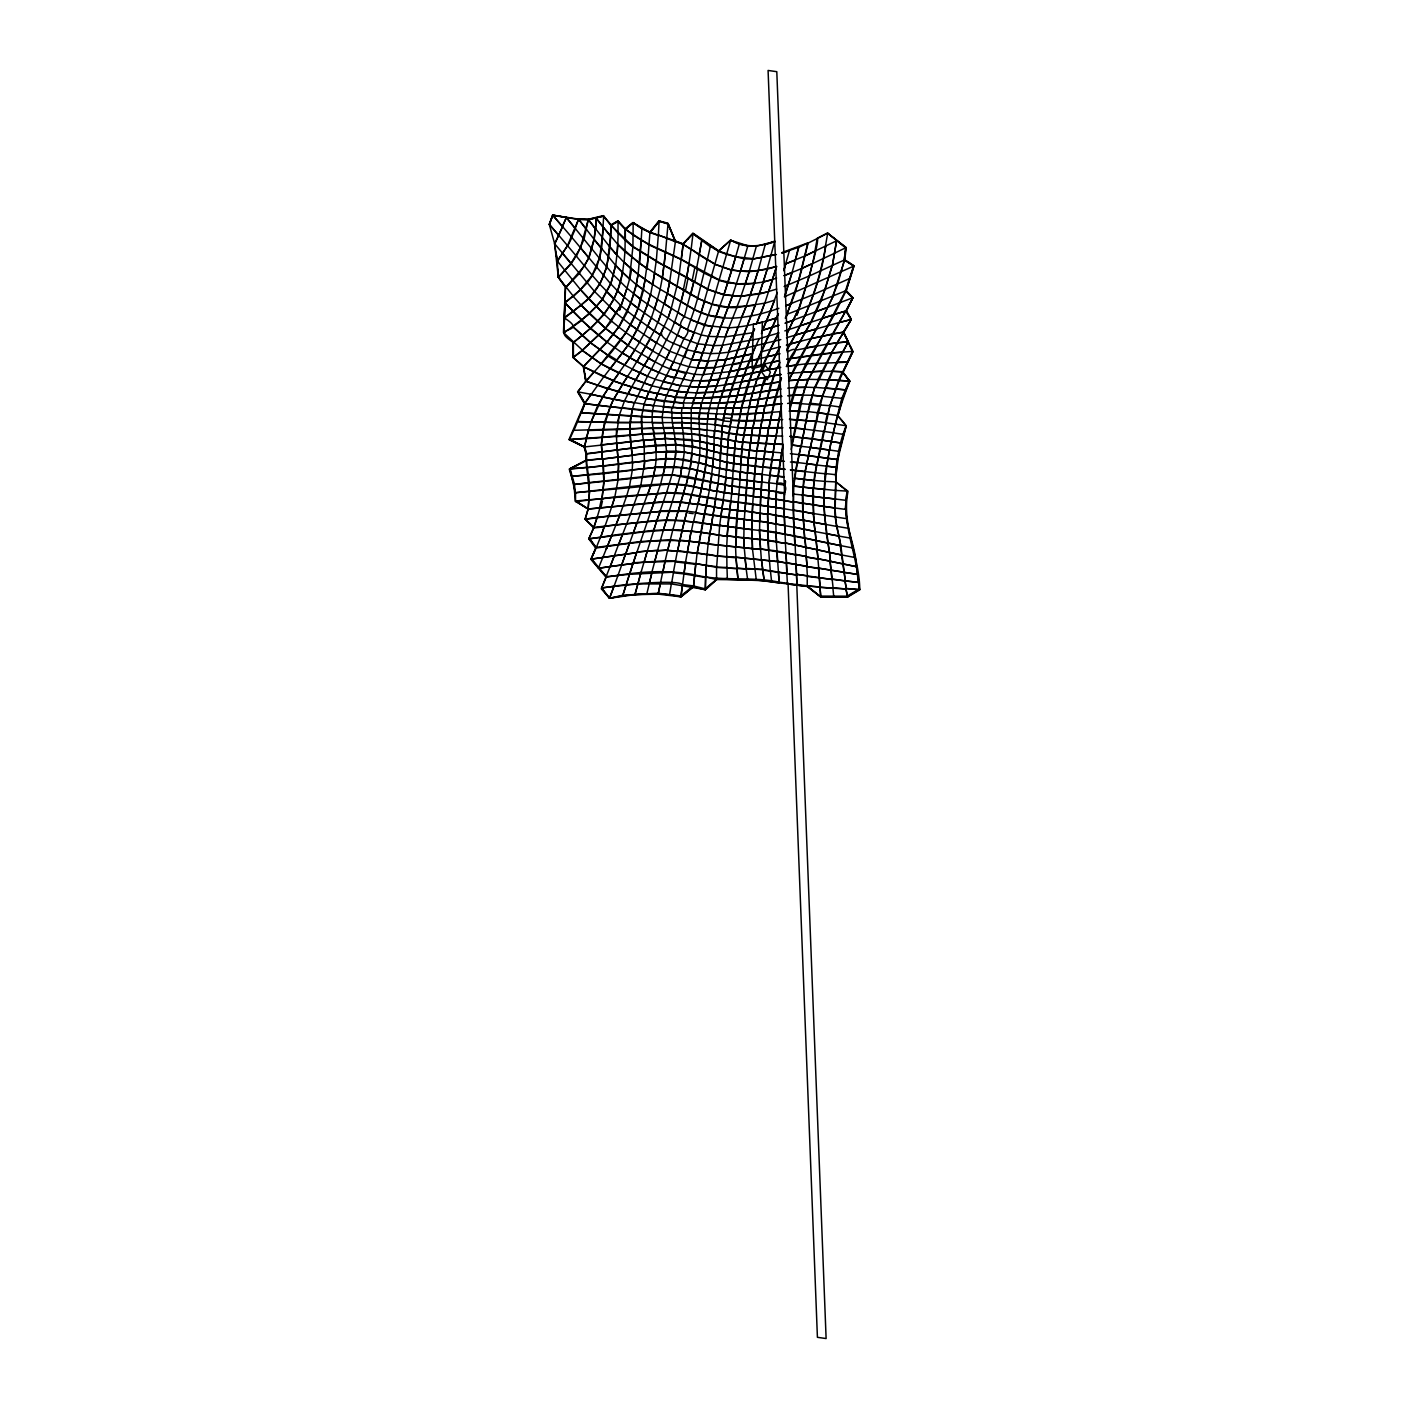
<?xml version="1.0" encoding="UTF-8"?>
<svg xmlns="http://www.w3.org/2000/svg" width="1409" height="1409" viewBox="0 0 1409 1409"><rect width="100%" height="100%" fill="white"/><g stroke="black" fill="none" stroke-linecap="round" stroke-linejoin="round"><path stroke-width="1.5" d="M781.449 405.633L773.189 452.183L756.844 450.757L757.936 443.113L782.911 444.293L776.623 483.71C789.269 479.148 788.371 499.649 776.183 491.442L775.919 507.416L745.555 503.577L746.03 495.263L753.304 496.091L724.367 492.815L725.071 484.819L717.938 483.446L716.952 491.494L717.974 483.234L688.226 476.665L671.934 474.851L653.653 475.502L589.314 482.565L589.226 491.301L586.003 460.532L586.567 453.628L655.942 445.174L675.774 444.469L692.506 446.23L720.105 452.941L720.298 460.954L722.324 425.677L720.369 453.029L748.338 457.696L747.351 472.719L754.907 473.882L755.471 466.326L740.782 464.723L742.719 442.373L747.88 414.457L732.345 414.563L733.349 408.117L729.968 426.892L714.927 424.954L715.455 419.037L641.518 416.817L581.565 412.784L584.911 403.414L578.13 391.72L584.911 403.414L577.479 421.767L590.952 422.189L597.786 405.387L607.966 388.637L646.291 398.289L617.917 391.702L585.845 381.223C607.614 356.618 632.236 332.277 640.936 299.465L627.023 288.193C606.98 345.751 633.962 272.782 631.126 268.872L623.94 262.092L638.277 274.667L652.86 284.706L656.189 261.211L632.905 246.857L633.187 222.64C650.236 236.219 673.96 236.8 691.114 249.499L692.999 233.718L718.713 251.084L735.727 256.808L723.839 294.921L708.287 289.69L686.623 277.732L689.036 263.589C665.277 249.728 636.34 243.158 618.04 221.195L610.854 225.317C610.643 251.013 608.23 279.757 588.381 298.514L580.473 289.655L592.203 275.283L599.371 258.27L596.659 267.428L592.185 275.283L599.899 284.195L606.768 267.182L610.625 236.448L603.334 227.272L617.811 244.426L617.036 255.24L609.815 246.874L617.019 255.276L617.653 244.109L639.51 263.413L662.3 277.96L665.541 251.929L664.079 265.649L686.623 277.696L689.019 263.589L719.911 280.215L736.608 283.808L754.308 283.368L758.201 270.598L776.588 266.495L764.823 303.146L736.643 307.62L741.187 296.137L759.416 293.97L767.306 268.908L763.185 282.064L772.784 279.352L768.557 291.874L740.905 296.348L723.856 294.921L731.993 269.859L740.535 271.233L758.218 270.598L749.887 295.767L754.326 283.332L745.097 284.319L749.324 271.409L745.026 284.424L727.872 282.857L719.752 280.532L704.13 273.135L681.357 259.573L649.338 245.078L625.349 229.385L633.169 222.657L641.888 228.769L649.989 232.467L659.077 221.195L668.06 223.696L675.404 241.767L658.338 234.951L656.259 261.634L664.115 265.632L632.8 246.381L610.854 225.264L610.643 236.448M575.506 492.181L575.541 501.516L602.013 498.68L603.827 481.508L602.629 458.7L586.338 460.179L570.046 468.669L574.379 483.974L575.348 492.727L640.866 485.365L669.451 483.551L685.972 484.89L716.952 491.512L685.989 485.383L669.398 484.044L575.295 492.727L569.87 469.162L586.091 460.532L602.682 458.682L603.175 466.185L666.175 458.436L683.594 459.299L698.864 462.892L675.175 458.911L675.809 451.197C690.797 451.338 768.715 474.234 699.604 454.948M675.193 438.41L675.721 444.821L674.242 432.81L642.469 434.465L641.694 428.6L691.15 428.054L691.766 433.99L654.04 433.215L569.447 439.555L573.762 430.309L641.888 428.283L644.107 446.759L675.739 444.821L699.991 448.115L699.551 434.624L691.696 433.655L692.541 446.6L692.206 439.696L665.576 438.463L643.385 440.471L665.594 438.428L699.956 441.299L699.551 434.624L707.071 436.103L683.312 433.039L684.316 452.271L656.259 452.183L602.365 459.052L601.467 444.821L616.772 443.148L618.463 464.406L618.04 479.941L574.168 484.485L589.314 482.565L587.324 467.383L570.046 468.669M618.146 233.225L617.776 244.514L624.962 251.683L624.064 262.444L616.895 254.888L615.715 265.473L610.802 283.913L615.539 265.156L622.408 272.307C618.463 302.459 596.518 325.25 573.058 342.493L573.146 357.463L582.657 350.383L563.459 332.489L565.379 286.996L558.175 276.974L557.312 260.912L567.51 245.642L578.571 219.188L588.293 219.452L603.686 216.07L601.625 248.865L593.999 239.195L588.715 257.777L584.4 265.914L565.89 287.348L579.275 273.54L588.944 258.058L594.211 239.512L595.391 228.91L593.999 239.195L615.733 265.544L629.471 279.052L632.905 246.857L625.367 240.516L625.297 228.927L624.997 251.63L647.171 268.943L649.954 232.098L658.919 220.861L667.954 223.221L675.387 240.974L683.101 243.792L692.911 233.066L718.678 250.872L730.602 240.006C744.199 247.843 760.613 247.227 774.703 241.062M778.472 313.767L752.124 373.367L741.539 408.152L681.991 408.258L643.895 404.665L648.809 391.984L622.725 384.093L613.672 399.275L602.418 396.986L619.185 372.892L627.621 376.555L622.531 384.199L613.232 380.835L607.649 388.814L585.845 381.223L583.678 366.534L573.146 357.463L582.234 350.365M835.836 490.438L847.161 491.107C841.067 524.307 858.134 555.851 859.05 588.997L846.985 596.218L820.285 596.113L820.831 596.958L819.915 586.901L807.181 585.95L833.195 588.258L820.197 587.43L818.559 568.197L820.725 596.835L807.463 586.531L797.018 585.193L796.561 584.4L806.987 585.739L820.831 596.958L847.602 597.081L859.701 589.825L858.38 582.41L845.33 580.984L840.856 545.688L816.251 540.757L815.265 531.633L793.778 527.001L794.852 544.948L842.3 555.146L785.412 542.958L786.557 563.036L785.782 552.627L776.782 551.025L777.451 561.081L786.557 563.124L787.085 573.445L796.631 574.995L762.815 570.081L761.353 559.109L764.224 580.737L779.212 582.886L778.807 582.093C751.015 576.193 722.271 581.67 694.672 574.837C665.277 568.919 634.649 572.177 606.117 577.267L590.882 559.32L595.813 548.031L588.768 538.89L593.594 527.864M616.737 443.201L616.526 436.42L585.933 438.745L588.592 430.256L584.471 446.9L586.338 453.997L631.514 448.15L632.06 455.318L630.809 441.493L601.132 445.156L604.373 422.559L610.22 406.743L671.987 412.573L671.934 417.786L715.596 419.336L717.463 408.399L749.324 407.571L782.206 403.837M572.829 342.334L572.811 357.305L583.308 366.622L613.514 380.659L603.827 376.731L584.647 403.643L652.402 411.675L653.582 405.774L613.655 399.293L622.796 384.023L613.232 380.817L629.77 357.604L644.089 365.671L648.545 358.309L635.547 380.025L651.751 385.819L677.747 391.526L675.51 397.268L640.091 389.8L622.549 384.146L627.34 376.714L651.909 385.643L646.044 398.465L683.136 402.992L718.995 403.185L737.523 350.612L755.277 305.383L728.189 307.232L713.799 345.645L697.825 343.778L701.171 334.902L687.363 329.812L674.506 322.185L680.899 326.166L677.342 335.201L670.878 331.15L651.31 369.317L666.527 375.534L663.199 381.892L673.432 362.025L666.175 358.767L677.342 335.131L683.929 338.636L677.342 335.201M790.343 469.849L795.609 470.465L793.514 485.841L793.672 518.688L784.249 516.557L784.373 492.586L784.214 516.539L803.694 520.573L793.32 518.406L795.24 545.353L785.218 542.923M726.797 545.864L708.128 544.033L760.49 549.404L759.469 529.925L775.936 532.197L776.535 541.919L775.866 532.338L804.715 537.868L805.789 547.52L805.015 538.414L785.042 534.328L784.426 517.033L767.588 513.809L767.711 522.721L775.972 523.989L775.672 515.06L767.588 513.809L768.68 550.303L767.817 540.211L776.341 541.479L777.75 561.663L806.811 566.171L807.392 576.492L858.345 582.34L856.496 566.7L830.148 561.31L832.226 579.575L796.472 574.273L807.234 575.823L807.234 585.897M633.187 222.64L625.367 229.262L618.04 221.195L618.023 233.225L603.686 216.088L588.486 219.786L578.747 219.522L552.751 215.225L578.676 219.135L588.275 219.293L603.299 215.63L610.608 225.105L617.776 220.931L625.085 228.892L632.94 222.569L650.042 232.555M671.6 583.256L673.537 572.195L629.488 574.326L633.099 562.807L665.207 560.764L662.776 572.283L665.171 560.764L675.334 561.24L685.69 562.226L683.981 573.903L673.291 572.794L675.439 561.328L644.036 562.314L647.224 551.007L667.637 550.091L657.527 550.937L654.709 561.61L657.616 550.267L636.745 552.046L647.33 550.954L644.089 562.279L633.099 563.424L629.576 574.308L606.275 576.668L591.287 558.51L596.183 547.344L589.173 538.238L596.06 548.048C633.134 542.712 670.931 536.459 708.181 544.068L716.952 491.477M784.725 525.557L785.042 534.328L759.61 530.312L759.698 521.224L775.972 523.989L775.584 515.148L784.32 516.663L784.654 525.504L775.901 524.025L794.148 527.301L793.144 509.917L802.866 511.573L804.257 529.379L793.848 527.001M630.985 268.538L638.118 274.279L636.269 284.495L650.571 294.921L654.639 273.24C680.97 286.52 705.381 309.751 736.889 307.461L725.124 336.962L728.576 327.892L737.858 327.082L716.476 386.154L698.512 387.14L691.326 408.469L681.991 407.994L681.428 413.101L652.526 411.428L652.032 417.223L662.23 417.258L662.582 422.682L652.244 422.753L652.138 416.976L581.635 412.802M787.226 583.942L807.04 586.338L820.478 596.747L847.461 596.712L859.737 589.455C859.508 556.097 841.155 524.571 848.059 491.283L835.678 481.966L835.061 516.944L840.838 545.688L838.954 536.089L826.378 533.641L829.425 552.504L824.529 515.412L823.966 497.817L802.355 495.017L802.76 511.714L813.592 513.739L802.866 511.573L803.324 520.15L814.015 522.14L818.065 559.232L806.406 556.978L817.889 558.792L818.788 568.602L807.075 566.647L806.195 556.449L795.574 554.283L796.966 585.105L756.703 580.032L716.547 579.539L705.522 576.933L705.345 589.649L716.617 579.398L705.134 588.821L693.334 585.897L680.846 595.954L658.091 593.242L634.983 594.704L658.179 594.122L680.987 596.835L693.404 586.743L705.293 589.878L716.547 579.539L716.547 566.665L706.12 565.273L705.31 589.578L671.441 583.925L637.872 583.925L634.878 594.598L609.604 598.279L601.308 588.856L610.115 566.471M706.103 565.344L695.87 563.653L716.653 567.351L736.907 568.567L726.938 568.091L726.709 545.97L752.512 548.717L751.878 520.414L704.113 513.774L697.191 553.297L716.952 556.009L706.966 554.089L705.627 577.496L683.929 573.939L685.514 562.297L695.764 563.706L693.492 586.69L680.987 596.835C657.404 591.551 632.958 593.471 609.481 598.279L601.573 587.958L613.937 586.303L609.533 598.191L614.042 586.338L601.573 587.976L609.604 598.279L622.708 595.267L634.983 594.704L640.954 572.424L637.942 583.907C566.136 591.798 673.678 577.003 682.361 584.524L680.952 596.782L683.929 573.939M575.7 500.935L588.169 509.036L575.77 500.97L666.492 492.974L614.87 496.849L608.494 516.61L660.064 511.449L597.257 517.279L593.682 527.917L596.94 517.843L608.582 516.029L604.76 526.807L593.7 527.935L585.052 519.111L588.152 508.878L575.365 501.357L573.903 484.326L569.236 469.127L585.757 460.532L586.038 454.085L584.171 447.005L568.937 439.661L584.488 403.626L577.584 391.913L585.721 381.24L583.308 366.622L606.768 342.158L618.692 327.029L630.95 302.847L636.234 284.459L643.473 290.043L640.919 299.465L633.839 293.953L627.481 311.23L634.526 316.69L637.942 308.307L630.933 302.829L637.96 308.324L645.357 279.528L638.118 274.279L636.269 284.495M732.768 478.461C705.68 474.41 762.022 483.446 732.733 478.444L731.694 493.943L733.578 463.367L755.224 465.956L754.66 473.6L762.11 474.252L761.793 482.248L740.007 479.817L741.715 449.365L744.903 427.86L752.565 428.037L748.566 458.048L727.22 454.825L707.071 449.876L707.001 442.461L707.054 449.894L699.938 447.745L699.727 455.354L684.316 451.902L682.22 467.629L655.238 467.471L572.565 476.277L603.739 473.671L603.492 465.815L632.606 462.17L632.218 470.254L603.739 473.671L604.126 481.138L601.995 498.68L614.852 496.849L611.858 506.782L588.117 509.036L589.578 490.825L588.117 509.001L663.322 502.097L680.846 502.379L697.807 504.492L699.868 496.303L697.825 504.492L680.899 501.851L663.375 501.569L611.823 506.8M783.95 477.175L769.666 475.22L768.046 506.218L769.296 483.058L761.476 481.878L760.86 497.447L753.48 496.532L760.842 497.395L762.375 474.71L747.351 472.719L746.206 495.757L724.208 492.446L720.897 516.962L767.535 522.158L768.064 540.686L785.5 543.434L776.5 541.849M657.545 492.833L650.588 512.101L660.592 484.185L664.978 466.449L663.111 475.309L618.023 479.976L618.692 464.089L616.508 443.536L643.526 440.101L630.616 441.898L629.929 422.489L641.482 422.418L641.87 428.301L629.576 429.199L631.355 448.467L644.706 446.494L643.561 440.136M776.623 289.144L759.081 294.199L763.15 282.082L772.449 279.616L776.57 266.495L767.06 269.242L749.042 271.796L731.799 270.211L715.296 264.381L683.083 244.233L679.297 273.505L664.026 265.191L662.318 277.925L676.989 286.326L679.314 273.152L708.41 289.409L724.032 294.657L740.94 296.401L745.026 284.424M724.332 413.999L727.044 402.534L723.451 420.005L715.437 419.072L723.451 419.988L724.349 414.07L732.345 414.563L708.075 413.401L707.177 424.109L681.762 422.577L707.071 423.81L707.071 429.868L682.467 427.966L681.392 412.837L671.934 412.59M620.629 305.454L627.762 311.424L618.991 327.152L611.347 320.97L620.629 305.454L605.43 328.367L628.115 345.346L637.255 329.706L630.281 324.616L634.261 316.532L647.823 326.342L651.257 317.782L658.038 322.555L667.285 293.371L664.502 303.851L671.283 308.254L668.042 318.064L671.336 308.483L657.492 299.307L651.363 317.958L643.843 334.391L650.377 338.9L632.201 369.246L647.365 376.238L651.416 369.211L644.16 365.565L658.866 372.54L655.132 379.338L680.336 385.731L698.494 387.176L689.371 386.594L683.136 403.238L664.396 401.389L662.142 417.54M711.897 474.076L725.882 477.052L725.089 484.802L732.31 486.387L725.195 485.224L725.97 477.633L697.543 470.271L693.968 486.739L698.811 462.504L705.927 464.477L699.868 496.303L704.887 472.103L711.968 473.988L709.414 489.945L710.841 482.195L671.934 474.851L666.457 492.974L683.488 493.802L730.831 501.745L745.502 502.978L738.052 502.291L735.692 547.361L735.921 527.477L739.496 487.285M666.263 358.679L652.596 350.911L667.989 317.941L674.541 322.344L677.923 312.499L684.369 316.585L671.283 308.254L676.972 285.992L697.754 297.986L694.302 309.698L667.355 293.653L669.68 281.782L667.302 293.354L694.338 309.452L687.345 329.794L694.073 332.647L674.594 378.123L666.475 375.675L691.995 380.853L694.637 374.371L703.549 374.794L708.551 361.109L691.889 359.577L697.825 343.761L689.001 366.798L673.396 362.007L669.909 368.929L662.424 365.864L669.979 351.299L691.925 359.647L708.533 361.109L726.022 359.524L752.617 354.011L741.469 382.086L733.473 408.275L735.005 402.076L781.854 396.352M779.97 353.8L766.725 356.882L770.494 349.309L757.461 378.898L724.878 384.851L718.995 403.168L727.238 402.815L733.085 383.495L749.394 340.978L729.034 396.686L712.038 397.725L708.181 413.63L681.428 412.855L708.093 413.348L707.547 418.772M699.533 434.588L699.093 418.05L700.273 408.258L691.255 408.187L691.167 428.371L721.637 431.735L714.398 430.52L714.187 437.442L721.161 438.886L707.019 436.103L714.169 437.459L716.476 413.929M725.917 477.246L726.41 469.708L747.58 473.089L748.39 457.766L779.829 460.391L763.713 458.894L763.097 467.119L785.077 469.444M738.193 502.203L683.524 493.273L666.563 492.463L660.046 511.397L686.958 511.379L678.169 510.727L672.762 530.189L700.572 532.144L727.22 536.406L691.255 530.929M681.357 259.573L683.224 244.18L675.316 241.643L668.042 223.661L665.541 251.929M675.175 458.911L673.889 466.855L664.96 466.802L666.563 451.179L675.844 451.162L675.193 458.894L656.101 459.51L632.43 462.575L632.236 454.948L656.259 452.183L652.332 422.418L590.952 422.189L602.735 396.792L624.205 401.336L631.655 386.947L627.85 394.044M683.118 403.009C686.659 415.021 668.641 400.614 671.952 412.819M696.081 392.706L714.222 392.213L696.169 392.9L677.764 391.72L680.283 385.731L663.234 381.857L660.116 388.268L686.923 392.583L694.637 374.424L669.944 368.929L686.06 373.491L688.913 366.675L697.402 367.872L714.839 367.626L722.359 345.364L719.682 353.254L710.911 353.624L713.623 345.628L698.388 386.964L700.872 380.941L718.872 379.796L725.794 359.383L752.265 353.712L746.4 367.978L755.03 366.217L729.686 371.659L724.86 384.851L733.367 383.653M690.815 294.463L693.88 281.589L684.351 316.62L704.5 325.479L728.823 327.804M685.514 562.244L691.167 530.982L687.363 552.046L677.5 550.496L675.316 561.874L695.87 564.34L697.12 552.786L707.019 554.67L708.199 543.539L679.754 540.07L677.535 551.113L682.185 530.048L672.868 529.643L667.602 550.708L670.156 539.823L640.179 541.549L596.218 547.432L591.164 559.232L606.398 576.704L601.625 588.099M656.171 459.14L655.942 445.191L653.054 427.86L641.711 428.6L641.518 416.8L644.054 404.436M759.627 530.453L743.987 528.798L744.251 519.445L744.04 528.868L719.471 525.31L751.807 529.59L751.878 520.414L759.786 521.665L760.684 496.954L793.267 502.132L775.972 499.068L775.954 507.399L784.337 508.843L752.741 503.876L752.089 520.802L752.195 511.925L744.815 511.044L760.05 513.334L752.212 511.872L754.713 473.477L753.463 496.532M656.259 452.183L666.527 451.479L664.572 432.88L665.524 438.763M684.387 316.444C671.142 334.585 697.455 321.957 683.929 338.653M759.68 521.682L759.75 512.77M653.036 427.843L673.291 427.491L674.224 433.091L683.312 433.039M622.708 533.976L653.617 530.33L672.78 529.625L643.561 531.915L588.98 538.854L622.69 533.888L618.445 545.001L626.723 523.725L604.778 526.191M837.016 526.473L813.838 522.299L815.212 531.58L838.954 536.089L836.488 526.385L834.956 507.962L836.065 474.833L839.13 451.514L846.14 425.853L837.457 415.32L841.86 398.342L849.151 380.906L842.318 371.729L838.566 380.307L828.263 379.796L819.545 404.189L809.699 403.273L795.997 470.694L805.349 471.786L808.343 455.583L837.651 459.598L846.263 425.923L842.212 420.71M675.122 493.115L677.799 483.956L663.269 530.365L669.24 510.639L678.134 511.273L685.936 484.89L675.475 520.52L656.858 520.449L594.017 527.336L585.193 519.199L597.257 517.279M714.187 437.442L713.835 451.655L714.028 444.381M747.545 578.993L746.083 568.373L762.551 569.5L764.224 580.737L727.361 579.275L726.974 567.422L716.653 567.299L719.629 525.856M565.132 294.904L563.952 332.876L589.684 313.731L581.124 305.154L564.128 317.835C590.987 334.673 545.935 324.686 573.393 342.493L573.41 357.375M670.156 539.823L679.754 540.721L684.51 520.573L682.115 530.594L691.308 531.51L693.404 521.436L719.576 525.856L723.134 500.125M693.334 585.897L682.379 584.541M564.199 325.32L565.537 287.207L558.334 277.256L557.717 269.049M665.171 560.87L667.619 550.214L697.12 553.332L709.432 489.962M681.78 422.63L672.392 422.735L673.255 427.808L682.467 427.984L681.78 422.594L662.547 422.612L664.502 432.88M573.921 430.361L577.672 421.467L617.389 422.753L619.238 415.391L616.297 436.702L642.645 434.131M641.5 422.471L641.676 416.553M660.451 583.203L658.144 594.07L662.811 571.596M689.001 263.571L691.114 249.041L699.058 254.853L701.788 240.446L699.234 254.818L707.265 259.925L710.347 246.328L718.52 251.366L727.009 254.518L744.093 258.851L752.741 259.062L776.412 254.553M692.224 453.275L690.093 468.968L692.506 446.583M707.705 497.307L704.253 514.303L695.659 512.946L720.739 516.434M730.707 501.199L728.911 518.142L731.676 493.943M787.42 583.344L778.807 582.093L779.212 582.886M699.181 254.818L696.627 268.221M663.269 530.312L657.598 550.267M667.602 550.708L677.535 551.148M795.698 554.882L806.247 556.379L807.058 566.629L786.257 562.543L787.402 584.013L796.561 584.4M786.345 345.117L790.326 344.025C808.097 313.925 819.686 280.796 825.709 245.923C820.778 280.955 807.815 313.925 789.868 344.078L800.171 341.348L810.809 322.115L825.198 289.338L832.05 265.544L844.748 259.855L849.468 262.726L854.013 265.843L846.193 290.606L852.956 297.739L846.386 310.843L851.353 319.403L843.797 332.189L832.613 333.774L845.77 310.896L808.431 379.497L788.617 380.553L795.838 364.931L810.827 338.653L843.287 332.101L852.938 351.757L842.829 372.029L849.768 381.293C834.022 420.393 823.789 466.062 824.001 506.483L845.893 509.459C846.298 529.044 855.668 547.115 856.496 566.7L830.024 561.205L831.874 578.94L845.294 581.001L840.257 545.53L853.167 548.048M782.928 427.79L752.6 428.125L760.578 428.019L759.433 435.839L743.565 434.87L759.187 435.487L757.038 451.127L727.608 447.446L728.066 439.907L742.702 442.391L721.073 438.551L728.066 439.907L726.498 470.025L712.901 466.855L719.682 468.598L720.175 460.902M726.727 546.41L727.255 535.86L743.952 538.203L744.269 548.083L743.741 537.674L727.062 535.896L728.735 517.614L727.22 536.424M690.075 468.968L673.872 466.502L671.917 475.309L663.093 475.326M662.582 422.682L652.349 422.436M739.249 244.303L731.817 270.264L715.244 264.364L707.3 259.538L697.666 298.303L712.126 304.168L728.206 307.232L732.451 295.89L724.05 317.853L708.287 315.123L694.25 309.645M718.889 475.749L719.576 468.123L733.367 471.222L735.216 441.158L733.596 463.262L740.782 464.723M640.989 572.441L644.001 562.261M726.727 462.011L733.737 463.702L726.727 462.011L726.498 470.042M633.24 533.113L625.684 554.089L591.093 559.162L636.604 552.698L625.631 554.107L629.471 542.958M760.367 505.197L760.684 496.954L776.2 499.508L776.518 491.741L753.762 488.5L784.654 492.833L785.236 480.856M639.651 263.835L641.183 240.094L638.136 274.297M784.32 508.79L803.095 511.995L802.848 487.109L802.478 495.07L812.57 496.373L813.574 513.669L813.345 488.447L793.496 485.841L793.056 510.04M677.923 312.692L684.017 290.148L681.093 302.125M733.367 471.222L740.271 471.839L739.778 479.395L746.946 480.187L744.991 511.52L722.077 508.649L744.903 511.168L744.339 519.551M601.59 248.917L599.582 258.587L603.492 227.659L596.271 218.289L595.514 229.28L588.328 219.434L580.473 247.755L570.874 263.553L558.316 277.256L573.481 296.418L587.166 282.91L592.467 275.512L576.175 255.962L571.156 263.765L558.316 277.256L554.618 243.616L549.263 224.295L552.627 215.049L566.383 217.479M718.96 476.189L718.062 483.41M675.475 520.537L684.527 521.066L686.923 511.449L684.475 520.537L666.21 519.991L626.723 523.743M845.224 509.23L847.179 491.107M655.273 467.083L653.565 475.943L655.273 467.083L664.96 466.819L666.58 451.127M656.136 459.493L655.255 467.453L644.371 468.704L644.248 446.776M645.075 460.461L640.743 485.841L630.616 513.704M688.208 476.647L685.989 485.365L690.023 468.51L697.649 470.307L682.132 467.207M697.561 470.271L704.993 472.649L706.613 456.903L705.997 464.847L712.901 466.784L713.359 458.823L710.841 482.283L725.212 484.766L724.367 492.833L716.882 490.984L724.332 492.868M752.723 503.876L745.502 502.978L744.991 511.52M842.142 420.675L837.386 415.461L831.134 441.598L841.261 443.042L831.081 441.51L825.04 473.671L823.948 497.888L812.606 496.285L813.011 488.148L793.778 486.228L795.979 470.641L790.696 470.007M699.516 413.172L699.181 418.35M669.698 281.8L675.387 241.802M663.023 407.042L672.551 407.8L677.729 391.526M682.467 427.966L683.33 433.373M673.731 402.622L675.51 397.039L648.809 391.984M648.034 494.013L651.152 484.414L633.187 533.148L637.15 522.404M776.623 483.71L769.032 482.811L774.351 443.8L783.245 444.628L777.099 484.027L785.148 485.119L785.57 481.262M755.928 458.383L755.435 466.344L763.044 467.066L755.259 466.08L756.827 450.845L764.788 451.356L763.942 459.44L748.355 457.766L752.547 428.072L737.506 427.649L707.071 423.862M763.079 467.101L770.653 467.559L769.93 475.485L762.075 474.41L765.968 443.43L767.394 435.61L776.13 435.962L781.396 407.712M771.568 581.107L770.424 571.015M695.799 563.794L693.492 586.69M680.3 385.749L686.007 373.35L683.154 379.849M697.807 504.44L693.457 521.929L684.492 521.083L719.682 525.293M784.778 296.577L792.105 272.483L784.426 296.771L853.907 266.037L844.238 260.031L845.559 247.843L827.682 233.207L846.14 247.614L844.801 259.855L832.966 295.749L837.668 283.966L844.361 259.943L853.96 266.019L846.104 290.747L834.392 314.489L799.66 325.955L811.267 322.045L821.236 300.663L832.42 265.42L836.576 240.728L832.42 265.42L809.206 276.041C776.5 377.365 819.51 251.806 817.555 238.368L807.744 243.281L798.533 280.743L786.962 314.277L795.292 292.403L802.144 268.221L812.57 263.518L801.827 268.467L808.132 243.017L798.427 247.438L795.24 260.154L785.711 263.818L783.862 270.158M615.715 525.539C634.156 479.007 591.85 585.528 611.735 535.35M647.295 550.954L650.553 540.598M649.302 583.203L652.138 571.807L646.96 593.312M675.739 444.821L675.844 451.162M736.097 557.136L716.864 556.009L735.991 557.805L735.586 547.379M659.025 221.618L650.007 232.608L658.355 235.497L659.095 221.16L668.007 224.066M837.087 459.281L835.449 474.498L836.294 482.125C835.555 462.962 839.183 442.725 846.157 425.853M629.471 486.581L632.359 469.901L644.389 468.669M618.375 544.984L610.203 566.506L598.314 568.285L633.046 563.441L650.623 512.101M650.377 541.144L656.841 520.467L653.512 530.911M666.404 395.77L664.379 401.618L646.044 398.465M814.86 472.596L813.398 488.395L815.318 472.755L804.856 471.539L806.987 463.843M623.923 262.074L622.584 272.624L617.618 290.994L610.555 283.649L602.013 299.553L596.183 306.739L581.494 320.23L607.12 342.193L618.692 327.029L626.054 332.594L601.027 363.786L582.216 350.383L605.412 328.367L628.044 345.311L603.845 376.837L583.396 366.622L607.12 342.193L590.054 328.315L564.85 302.706L580.473 289.673L604.214 314.401L588.363 298.532L581.124 305.154L605.782 328.438L582.252 350.383L601.044 363.769L627.322 376.714L632.412 369.14L647.559 376.097L634.42 402.904L624.469 401.054L619.238 415.356M643.455 290.007L648.316 256.825M690.886 320.019L712.144 326.958L694.707 374.53M730.003 426.874L728.999 433.408L743.776 435.205L721.549 431.894L728.999 433.408L732.187 414.299L772.009 412.432L781.467 378.07M614.852 496.849L618.04 479.941M614.606 555.146L610.203 566.506L633.134 563.406L636.709 552.117M825.445 246.135L827.682 233.207L817.167 238.632L814.93 251.225L804.944 255.927L836.294 240.939M694.355 309.469C707.864 317.377 726.234 319.473 741.786 317.36L745.96 306.863L741.486 317.465L751.156 315.968L759.099 294.217M654.709 561.61L651.962 571.772M805.384 471.698L803.218 487.285L803.606 479.342L814.155 480.575L794.236 478.179L804.063 479.465L804.962 471.451L795.557 470.289L800.84 446.072L791.717 445.068L800.048 402.921L808.379 379.479L788.617 380.553L822.275 318.205L810.88 338.583L833.106 333.898L821.077 353.87L842.529 352.197L848.253 341.841L843.797 332.189L837.21 342.686L826.572 344.254L837.739 342.845L831.416 353.043L837.21 342.827L848.253 341.788L843.234 332.137L851.23 319.473L846.298 310.949L852.815 297.933L845.594 290.782L822.187 336.135L834.41 314.506L822.275 318.223L833.371 295.767L822.257 318.258M774.739 254.571L752.741 259.062L756.439 245.941L747.968 245.818L730.655 240.287L712.126 304.133M741.521 408.117L735.357 441.457L741.24 407.87L746.682 387.457L754.696 366.076L778.085 313.925M687.31 552.011L697.191 553.297M569.712 439.203L584.559 446.935L586.32 438.446L569.447 439.555L584.559 446.935L601.132 445.138M593.77 527.952L589.173 538.22M791.893 461.853L816.269 464.794L815.283 472.79L829.971 405.616L839.253 380.412L852.921 351.581L850.631 346.667M737.259 427.438L745.097 428.16L746.171 420.992L762.005 420.428L759.204 435.575L767.676 435.839L759.099 435.575L758.13 443.465L742.543 442.074L766.267 443.782L768.68 427.632L767.236 435.487L776.112 435.945L774.651 444.099L766.02 443.5L764.682 451.32L773.224 452.201L770.512 467.453L784.795 469.038M781.502 396.105L758.518 399.258L756.862 406.602L773.576 404.753L769.085 427.984L760.525 427.949L764.946 405.545L762.287 420.675L730.936 420.34L746.453 421.256L747.58 414.158L780.604 411.639M667.267 293.354L660.134 289.232L662.318 277.943M786.645 359.136L832.067 352.99L815.247 387.545L804.803 387.14L791.224 449.524M555.868 252.264L557.541 261.158L567.492 245.642L576.475 256.244L584.048 239.143L588.328 219.434L609.815 246.892M789.85 436.314L822.187 440.277L812.042 438.71L815.67 421.221L845.488 425.641M838.566 451.285L810.157 447.287L808.343 455.671L822.539 396.228L832.666 371.412L848.236 341.823L837.228 342.722L851.23 319.473L839.148 322.538L851.195 319.508L845.699 310.984L852.815 297.933L845.488 290.853L853.484 266.142M789.551 408.997L790.801 402.992L829.971 405.686L838.602 380.395L849.768 381.082L842.441 398.571L838.02 415.549L827.294 414.017L825.463 422.559M789.938 409.226L798.551 379.866L822.187 336.135L805.842 363.716L795.099 387.51L805.261 387.334L795.099 387.44L790.731 403.027L800.559 403.062M756.844 406.585L752.829 428.336L757.179 406.778L749.06 407.307L750.645 400.35L747.598 414.158M588.169 509.036L585.211 519.199L596.993 517.878L599.917 507.997M601.203 506.536L602.453 500.952M677.888 484.08L680.283 475.573M757.197 406.743L758.835 399.469L750.574 400.403L754.608 386.048L763.009 384.745L758.87 399.522L762.604 384.534L779.934 381.927L770.934 383.125L765.281 405.774L774.14 375.745L781.273 374.583M617.389 422.753L629.735 422.806L632.271 409.491L629.594 429.199L588.222 430.538L591.005 422.242M789.146 411.058L808.29 411.78L814.684 387.299L818.523 379.567L807.921 379.303L805.243 387.299M655.167 400.209L657.475 394.08L653.459 406.003M829.971 405.651L827.911 414.087L817.484 412.573L820.108 404.418M657.51 299.324L650.394 294.622L647.682 304.15L654.709 309.082L660.187 289.25L645.551 279.88M700.308 408.293L701.523 403.309L700.379 408.557L717.586 408.61L718.854 402.904L743.089 401.495M784.179 286.52L809.576 275.847L812.236 263.747L834.322 253.321M669.31 510.569L660.152 510.974M704.782 301.403L701.013 312.798L718.52 251.366L724.649 245.553M653.653 475.502L651.205 484.379M784.285 275.477L792.105 272.483L798.868 247.209L781.819 253.056M758.201 270.598L765.193 244.726M767.077 269.26L774.739 241.432L756.193 246.276L747.703 246.099L739.197 244.18L730.637 240.234L724.455 245.87M686.676 512.841L687.116 511.22L695.817 512.295L695.341 513.898M683.118 244.268L688.032 238.843M689.424 503.26L691.66 494.436L686.923 511.432M804.926 255.927L785.694 263.818L789.304 251.066M809.77 403.326L814.754 387.334L845.876 389.888L824.899 387.915M735.727 256.808L752.952 258.622L749.289 271.444M783.88 270.775L785.711 263.818M607.261 546.533L598.631 567.721M626.635 496.109L629.295 487.038M744.287 258.428L740.324 271.602L747.756 246.24M626.776 495.704L619.872 514.901M718.872 402.904L692.488 403.485L694.056 398.113L675.51 397.285L703.285 398.289L714.856 367.608L697.314 367.802M781.097 377.999L773.171 404.524L781.819 403.573M710.224 246.698L693.034 233.771L687.927 239.178M660.187 388.074L657.492 394.097M777.257 292.42L770.318 311.213L778.86 308.324M780.762 367.379L751.79 373.174L768.733 369.88L776.183 354.716L766.566 356.812L757.091 378.704L774.122 375.727L741.187 381.98L735.269 402.252L727.009 402.587M726.04 359.506L717.058 360.545L709.995 380.677L691.942 380.712M617.864 575.753L621.774 564.815M740.359 271.62L732.433 295.872M684.21 357.604L687.345 349.855L702.756 353.272L708.48 336.399L725.371 336.91L722.341 345.364L713.57 345.645L724.085 317.853M741.786 317.377L728.541 352.197L719.7 353.236M658.813 372.557L662.494 365.759L648.387 358.362L652.719 350.876L632.641 337.491L640.989 321.499L647.682 304.15L637.255 329.706L630.281 324.634L625.755 332.489L639.616 342.228L629.77 357.604L644.283 365.583M669.61 594.316L671.353 583.89M735.568 376.767L744.005 375.146L709.872 380.536L703.285 398.307L712.197 397.99L714.081 391.984L754.96 386.154L757.109 378.704L750.645 400.385M774.598 241.855L765.087 244.62M741.204 381.962L746.7 368.136L729.686 371.641L747.228 325.69L737.594 327.135M701.066 334.972L708.128 315.281M701.048 334.937L708.709 336.381L723.856 294.921M618.075 575.207L614.007 586.338M761.406 333.546L774.651 300.187L764.488 303.322M632.06 455.336L602.365 459.052L601.467 444.821L602.946 429.992L610.256 406.814L584.647 403.643L590.882 394.256L577.849 391.878L586.109 381.082L584.735 373.808M715.913 316.902L719.717 306.334M718.872 379.814L714.24 392.213L716.283 385.96L698.547 387.14M549.316 224.366L558.633 235.285L549.316 224.366L552.751 215.225L562.526 226.585L554.741 243.792L562.649 226.62M549.44 224.647L552.751 215.225L562.49 226.62L566.33 217.567L562.385 226.338L571.931 237.487L567.757 245.888L558.704 235.268M779.054 325.268L762.48 330.234L770.67 311.054L760.455 313.943L756.51 323.771L764.647 303.199L760.825 313.925L750.803 316.056L747.228 325.69M636.974 361.778L654.269 330.851L661.349 313.467L668.042 318.099M684.809 398.025L686.94 392.583M626.547 524.201L630.492 514.179M571.667 237.223L575.471 228.628L566.348 217.532L592.044 249.164M657.897 322.379L670.948 331.256L674.524 322.344M754.625 329.054L749.412 340.925L754.291 329.072M673.379 362.095L683.876 338.688L697.86 343.796M666.334 396.035L677.747 371.536M785.271 318.17L787.384 314.137L785.711 318.029M754.643 348.375L752.247 353.941L759.222 338.618L778.966 332.929M786.645 334.849L797.829 310.086L845.559 290.835M573.498 342.546L590.424 328.403L604.197 314.366L614.007 299.219L617.371 290.73L624.434 297.334L617.371 290.73M600.375 537.375L596.342 547.485M664.502 326.976C651.927 339.956 681.287 344.289 687.539 349.925M828.263 379.778L832.138 371.289L842.318 371.694L849.768 381.046L818.03 379.373L831.574 352.884L852.339 351.422M588.944 258.058L580.49 247.737L610.819 283.966L602.295 299.765L589.314 313.591L605.412 328.367L611.717 321.093M779.054 360.722L771.797 362.272L768.363 369.757L777.469 368.154L779.406 364.279M712.003 304.379L708.269 315.123M778.472 332.911L770.353 349.15L778.191 334.637M779.987 362.254L777.469 368.154M787.067 333.123L798.269 309.962L787.402 314.154M787.015 364.843L790.361 358.467L821.535 353.958L808.379 379.479M651.768 385.819L655.22 379.18L647.383 376.238M779.987 346.737L771.797 362.236L779.564 360.792M779.529 348.34L775.778 354.663L779.529 353.712M810.827 338.653L800.153 341.33L795.099 350.013L811.249 322.045M639.387 342.176L643.843 334.373L637.255 329.706M786.944 349.185L790.379 343.99L786.662 350.665M690.745 341.577L701.171 312.78M639.968 372.769L631.655 386.947M572.935 326.677L591.128 343.109L608.512 355.702L590.758 343.039L572.864 326.677L581.935 320.354L573.005 311.548L588.786 298.743L599.618 284.037L620.946 305.647M634.226 403.115L632.271 409.491M616.526 429.78L616.314 436.684M754.326 283.332L763.15 282.047M607.12 342.193L622.373 353.025L627.78 345.275L635.001 349.908L629.999 357.551L622.373 353.043L610.132 368.771L618.886 373.015M593.929 372.099L586.109 381.082M569.782 469.144L603.439 465.798L586.919 467.735L586.479 453.592L584.7 446.53M815.177 250.978L812.553 263.536M749.887 295.767L745.96 306.845M772.784 279.352L776.606 278.101M655.432 362.201L634.755 349.908M635.547 380.025L627.604 376.573M581.142 305.172L573.093 296.277L564.903 302.724L573.41 311.671M801.827 268.467L783.968 275.741M564.533 317.941L573.005 311.565M788.547 284.794L784.549 286.291M669.944 351.317L650.201 338.847L656.823 343.25M618.128 221.53L610.854 225.317M817.29 238.209L827.365 233.049L845.964 247.491L844.202 260.049M632.465 369.123L616.473 360.845L624.733 365.195L630.017 357.551L622.373 353.025M834.656 253.127L845.594 247.825M807.903 242.841L782.136 252.528M813.803 294.358L849.275 278.7M785.729 305.771L813.363 294.499M791.435 303.639L786.169 305.647M828.281 307.197L815.97 311.706L852.269 297.968M815.987 311.688L786.31 322.731M776.482 317.994L766.373 321.129L776.87 317.87M795.134 350.225C778.754 373.596 808.519 340.133 787.226 352.039M784.972 323.242L793.866 320.072M610.132 368.771L601.027 363.804M766.337 321.164L746.929 325.726M800.118 325.849L784.795 330.904M778.666 325.268L762.868 330.182M786.486 337.737L816.991 328.702L794.746 335.272M728.523 352.18L780.815 339.587M845.735 310.984L833.917 314.489L846.263 310.949M782.224 252.845L789.604 250.749M839.148 322.538L816.973 328.72M761.6 351.704L780.392 346.72M800.647 341.295L789.868 344.078M725.371 336.91L753.128 332.647M722.13 345.381L759.222 338.636M749.271 361.039L758.253 359.048L714.856 367.608M758.236 359.031L766.707 356.935M771.868 362.272L755.065 366.234M652.737 350.876L645.991 346.614M732.116 364.843L740.993 363.082M787.05 359.295L790.872 358.52L786.698 366.481L796.279 365.037L786.257 366.41M795.574 350.172L826.59 344.236M703.426 374.583L729.651 371.659M780.762 374.424L773.682 375.587L771.287 383.283L754.608 386.048M739.109 389.007L714.222 392.248M788.142 373.367L821.905 371.06M788.635 373.526L792.369 372.998M780.533 388.866L736.801 395.577L780.973 389.095M805.825 363.839L796.279 365.019M729.034 396.686L737.066 395.77L694.126 398.36M848.253 341.841L852.322 351.493L842.917 371.87L832.138 371.324L836.682 362.025L847.267 362.219L806.283 363.857M787.737 388.144L795.169 387.51M789.11 395.418L793.197 395.348L787.701 395.806M787.596 403.45L790.731 403.027M801.668 371.941L832.155 371.272M779.107 419.635L761.934 420.463L782.664 419.583M805.384 347.953L816.41 345.998M716.547 579.381L727.114 578.5M806.564 463.649L816.674 465.023L823.578 431.33L843.058 434.342M789.516 411.217L798.744 411.217M781.643 427.526L768.821 427.72L772.044 412.397M789.392 419.213L816.146 421.397L789.815 419.495M782.699 436.121L776.148 435.927M814.138 480.469L824.388 481.314M835.185 499.068L823.402 497.536L845.84 500.318M787.067 573.428L762.586 569.571L736.907 568.549L735.903 557.224L777.68 561.61L735.903 557.224M628.062 345.293L632.641 337.491M827.911 414.07L807.797 411.551L801.298 446.301L791.735 444.997M789.639 427.72L795.539 428.213L790.097 427.966M835.202 490.402L812.87 488.201L824.335 489.469M654.146 330.816L660.821 335.272L654.269 330.851M832.208 579.539L833.124 588.222L846.333 588.962L844.96 580.508L846.351 589.032L832.842 587.729L833.723 596.254M835.378 474.674L825.128 473.53M790.29 436.596L812.112 438.639L810.686 447.551L829.725 450.123M847.091 491.336L841.56 486.404M842.529 352.197L836.699 362.078M822.521 396.211L812.007 395.224L841.86 398.342M826.132 465.992L836.664 467.401L816.744 464.988M804.838 429.023L795.099 428.054L824.089 431.506L825.991 422.753M825.621 473.811L815.265 472.79M710.911 353.624L694.919 352.003M816.146 421.414L817.484 412.573M784.426 461.289L780.128 460.849M790.379 453.645L808.801 455.864L806.529 463.596M776.852 550.954L760.402 548.964L795.803 554.864L785.94 552.522M790.449 462.011L797.582 462.786M783.615 476.735L769.737 475.238M688.842 513.105L693.175 513.633M835.66 481.913L824.969 481.385M834.956 507.962L802.461 503.136L823.948 506.536L826.449 533.641M802.672 395.119L812.024 395.242M829.425 405.493L839.112 406.849M813.609 513.651L814.349 522.528L813.116 513.475L845.946 518.6M609.269 306.827L616.737 313.52L594.545 291.487L554.494 243.563L557.295 260.982L580.473 289.655M836.506 526.367L847.971 528.234M825.551 524.571L803.324 520.15L804.698 538.027L816.269 540.757L818.03 559.25M699.956 441.299L727.608 447.446L692.277 440.031M810.245 447.375L801.316 446.354M840.838 545.688L804.592 537.991L803.975 529.079L815.265 531.563M850.701 538.15L838.936 536.089M699.692 455.318L698.882 462.874L712.901 466.802M837.651 459.598L799.009 454.526M702.792 353.272L697.402 367.908M842.335 555.076L854.876 557.506M630.299 324.616L616.737 313.538M611.365 320.97L604.232 314.401M793.39 494.083L802.373 495.017M836.294 482.089L842.159 486.774M614.007 299.219L606.768 291.892M571.209 263.782L562.631 253.514M724.895 384.886L716.494 386.136M654.569 308.888L661.473 313.661M644.688 313.221L651.434 317.958M647.841 304.379L640.936 299.465M701.523 403.326L703.285 398.289M600.798 508.385L599.6 507.522L601.678 498.205L602.876 499.103M781.66 452.853L773.224 452.166M630.95 302.847L624.398 297.334M637.96 308.307L644.512 313.045M622.426 272.324L636.445 284.794L633.839 293.953M599.67 258.569L613.708 275.125L627.269 288.51M761.829 482.213L746.946 480.187M805.807 547.555L806.195 556.59M580.473 247.737L571.966 237.557M757.056 451.091L727.643 447.446M785.06 534.328L785.5 543.487M847.584 597.011L845.893 588.398L859.701 589.667L845.84 588.575L847.584 597.011L846.985 596.218M591.868 248.847L599.406 258.252M603.369 227.307L596.306 218.254L595.531 229.297M586.496 229.597L578.571 219.17L594.017 239.213M723.433 419.97L722.341 425.677M578.535 219.188L575.277 228.328M740.024 479.8L739.461 487.32C766.813 489.733 712.478 483.939 739.461 486.915M796.966 585.105L796.12 564.128M650.394 294.622L647.682 304.15M706.913 429.586L707.019 442.479M778.349 571.614L779.177 582.815L777.68 561.61M807.075 566.647L818.611 568.162M775.936 507.399L775.743 515.183M768.645 550.355L770.265 570.469M776.993 484.027L776.306 491.389M761.3 559.021L759.909 539.207L767.835 540.123L743.758 537.762L759.979 539.717L759.469 529.925M760.596 549.422L752.424 548.7L751.842 529.59M713.377 458.806L713.817 451.69M752.441 548.735L756.228 579.381M795.187 545.406L795.521 554.301M744.269 548.066L746.259 568.937L744.833 557.788M625.367 240.428L618.005 232.82M746.259 568.937L736.731 567.897L737.999 579.451L736.097 557.788M715.631 499.244L708.181 544.068M740.271 471.839L747.527 473.125M691.731 494.383L693.95 486.739M775.866 523.989L776.024 532.267M671.917 417.522L672.392 422.471M743.987 528.868L743.846 537.622M641.201 240.094L641.87 228.857M793.32 496.162L776.799 71.683L768.081 70.45L784.619 494.946M796.754 584.154L826.114 1338.55L817.414 1337.317L788.036 582.921M753.375 324.422L752.054 368.647L761.071 366.428L762.357 322.203L753.375 324.422M767.764 505.796L767.799 514.355L760.05 513.281L767.817 514.32L767.764 505.796M706.842 449.806L706.508 457.203L706.842 449.806M706.068 505.355L722.13 508.579L697.825 503.964L706.015 505.338M647.7 326.131L654.181 331.062L647.7 326.131M656.858 520.449L660.416 510.692L656.858 520.449M728.805 433.144L728.206 440.224L728.77 433.091M629.629 573.639L622.567 596.042L629.753 573.745M685.884 277.344L683.259 290.131L685.531 290.465L688.156 277.714L685.884 277.344M694.76 267.921L692.013 281.254L694.76 281.923L697.525 268.538L694.76 267.921M681.833 466.766L680.424 476.119L681.833 466.766M625.543 554.036L621.721 564.798L625.543 554.036M764.946 377.577L762.304 385.009L764.03 383.988L766.672 376.573L764.946 377.577M604.461 526.05L600.621 537.445L604.461 526.05M764.981 364.949L761.917 372.363L767.324 379.69L770.406 372.24L764.981 364.949M776.975 367.996L773.629 375.569L776.975 367.996M613.655 398.976L610.079 407.078L613.655 398.976M744.146 374.706L743.388 375.833L752.265 372.927L744.146 374.706M617.089 360.228L616.314 361.109L608.001 356.001L608.794 355.138L617.089 360.228M793.197 395.172L802.707 394.943L793.197 395.172M831.768 441.616L821.623 440.048L831.733 441.686M730.813 418.403L723.134 417.768L723.504 420.974L731.183 421.608L730.813 418.403M753.692 488.553L746.471 487.743L753.692 488.553M802.179 502.995L792.633 501.551L802.971 503.665L802.179 502.995M856.901 574.326L843.921 572.301L856.901 574.326M843.938 572.23L831.046 570.187L843.938 572.23M830.923 570.169L818.418 568.109L830.923 570.169M830.13 561.152L817.766 558.739L830.13 561.152M602.471 396.792L590.547 394.238L602.471 396.792M829.461 552.487L830.5 561.645L829.478 552.539"/></g></svg>
